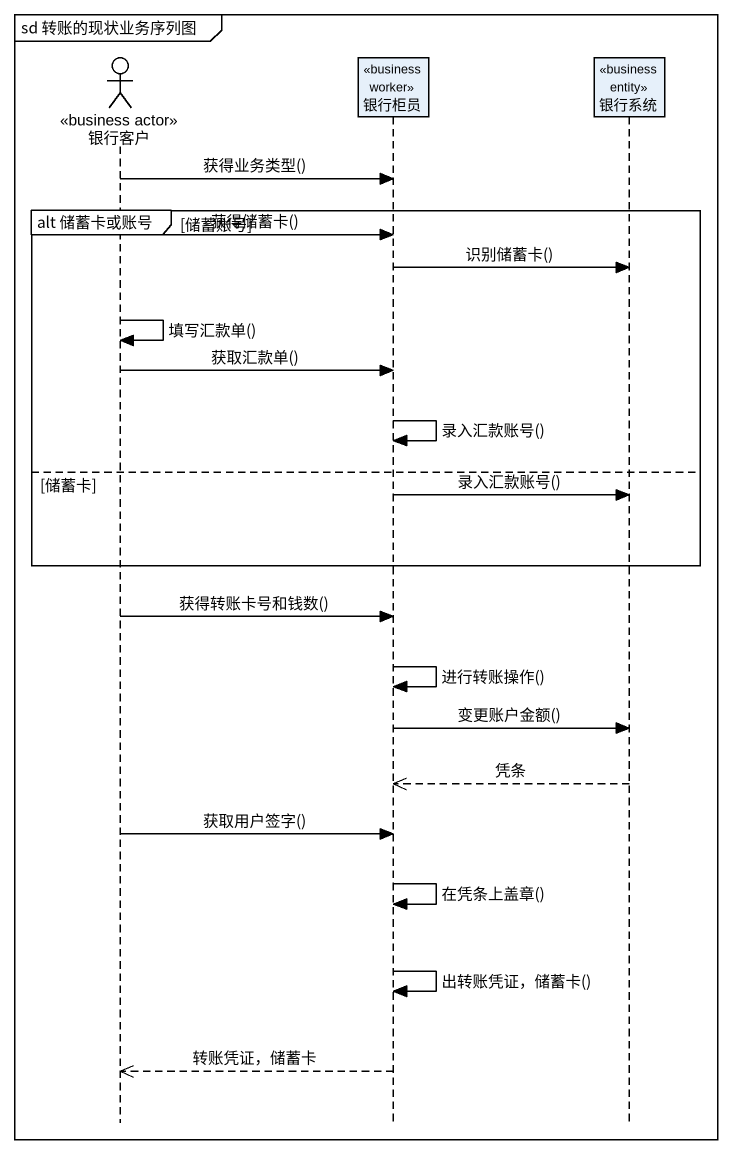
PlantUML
@startuml
mainframe sd 转账的现状业务序列图
hide footbox
actor 银行客户 <<business actor>>
participant 银行柜员 <<business worker>>
participant 银行系统 <<business entity>>

银行客户 -> 银行柜员 : 获得业务类型()
group alt 储蓄卡或账号 [储蓄账号]
  银行客户 -> 银行柜员 : 获得储蓄卡()
  银行柜员 -> 银行系统 : 识别储蓄卡()
  银行客户 -> 银行客户 : 填写汇款单()
  银行客户 -> 银行柜员 : 获取汇款单()
  银行柜员 -> 银行柜员 : 录入汇款账号()
else 储蓄卡
  银行柜员 -> 银行系统 : 录入汇款账号()
end
银行客户 -> 银行柜员 : 获得转账卡号和钱数()
银行柜员 -> 银行柜员 : 进行转账操作()
银行柜员 -> 银行系统 : 变更账户金额()
银行系统 -->> 银行柜员 : 凭条
银行客户 -> 银行柜员 : 获取用户签字()
银行柜员 -> 银行柜员 : 在凭条上盖章()
银行柜员 -> 银行柜员 : 出转账凭证，储蓄卡()
银行柜员 -->> 银行客户 : 转账凭证，储蓄卡
@enduml
